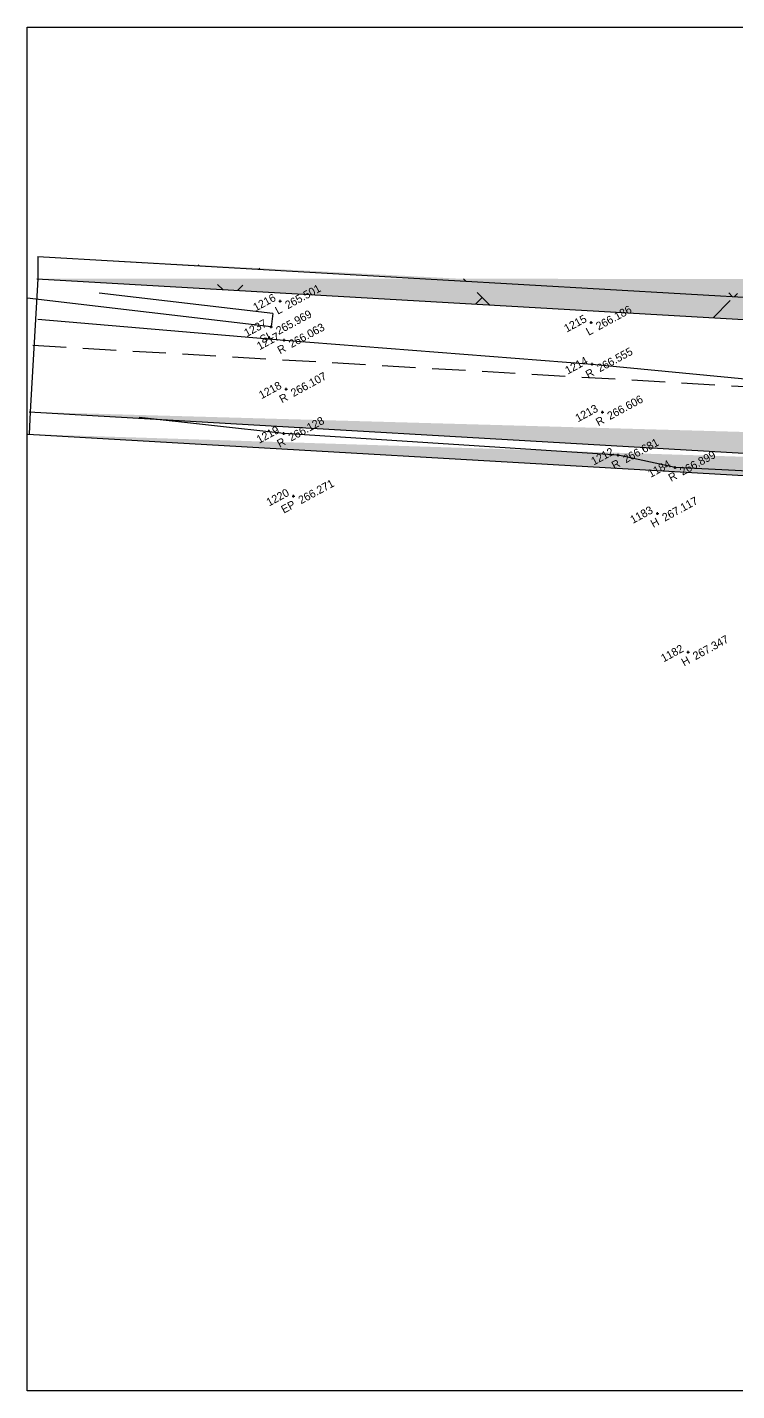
# Model space of a CAD drawing. Extents: x 152089 to 152185, y 180985 to 181226.
# Drawn here: x 152110.68 to 152126.65, y 181132.66 to 181163.32 of the extents above; entities that cross this region are included whole.
import ezdxf
from ezdxf.enums import TextEntityAlignment as Align

# ---------------------------------------------------------------- set-up
doc = ezdxf.new("R2010")
doc.units = 0
doc.header["$LTSCALE"] = 3
doc.header["$MEASUREMENT"] = 0
doc.header["$PDMODE"] = 2
doc.header["$PDSIZE"] = 0.03
doc.linetypes.add('0181 00 ST MF 0100$0$HIDDEN', pattern=[0.375, 0.25, -0.125])
doc.linetypes.add('SOLID_LINE', pattern=[0])
doc.layers.get('0').update_dxf_attribs({"linetype": 'CONTINUOUS'})
for name, color, linetype in [('Height', 7, 'CONTINUOUS'), ('Point Code', 7, 'CONTINUOUS'), ('Point ID', 7, 'CONTINUOUS'), ('TEXTS', 1, 'CONTINUOUS')]:
    doc.layers.add(name, color=color, linetype=linetype)
pattern_1 = [(45, (757.6344553995878, 21936.59329805564), (2.220446049250313e-17, 0.282842712474619), [0.6000000000000001, -0.2]), (135, (757.7758767558262, 21936.73471941188), (2.220446049250313e-17, 0.282842712474619), [0.6000000000000001, -0.2])]

msp = doc.modelspace()

# ---------------------------------------------------------------- hatches: boundary and pattern name
at = {"layer": 'TEXTS'}
h = msp.add_hatch(dxfattribs=at)
h.set_pattern_fill('AR-HBONE', color=2)
h.set_pattern_definition([(45, (757.6344553995878, 21936.59329805564), (4.440892098500626e-16, 5.65685424949238), [12, -4]), (135, (760.4628825245891, 21939.42172518064), (4.440892098500626e-16, 5.65685424949238), [12, -4])])
edge = h.paths.add_edge_path()
edge.add_line((152132.1004395318, 181156.5527225178), (152146.5438927003, 181157.1582141345))
edge.add_line((152132.0794971623, 181157.0522837424), (152146.5229503308, 181157.6577753591))
edge.add_arc((152131.158032903, 181179.0329776264), 22.5, 266.6929100257593, 272.4005210087337)
edge.add_arc((152131.158032903, 181179.0329776264), 22, 266.6929100257593, 272.4005210087337)
edge.add_line((152110.894180808, 181157.6663677871), (152129.8600626964, 181156.5704471958))
edge.add_line((152110.9230245904, 181158.16553513), (152129.8889064788, 181157.0696145387))
h = msp.add_hatch(dxfattribs=at)
h.set_pattern_fill('AR-HBONE', color=2, scale=0.05)
h.set_pattern_definition(pattern_1)
edge = h.paths.add_edge_path()
edge.add_arc((152131.158032903, 181179.0329776264), 22.5, 266.6929100257593, 272.4005210087337)
edge.add_arc((152131.158032903, 181179.0329776264), 22, 266.6929100257593, 272.4005210087337)
edge.add_line((152110.894180808, 181157.6663677871), (152129.8600626964, 181156.5704471958))
edge.add_line((152110.9230245904, 181158.16553513), (152129.8889064788, 181157.0696145387))
edge.add_line((152132.1004395318, 181156.5527225178), (152146.5438927003, 181157.1582141345))
edge.add_line((152132.0794971623, 181157.0522837424), (152146.5229503308, 181157.6577753591))
h = msp.add_hatch(dxfattribs=at)
h.set_pattern_fill('AR-HBONE', color=2, scale=0.05)
h.set_pattern_definition(pattern_1)
edge = h.paths.add_edge_path()
edge.add_line((152110.7211181138, 181154.6713637298), (152129.8860660705, 181153.5639403459))
edge.add_line((152110.6922743315, 181154.1721963868), (152129.8572222881, 181153.064773003))
edge.add_arc((152130.8763249899, 181188.2846720345), 34.4, 266.6929100240943, 272.4005210087337)
edge.add_arc((152130.8763249899, 181188.2846720345), 35.2, 266.6929100240943, 272.4005210087337)
edge.add_line((152132.0268706021, 181153.5470034314), (152146.6695469175, 181154.1608467867))
edge.add_line((152132.0478129716, 181153.0474422068), (152146.6904892871, 181153.661285562))

# ---------------------------------------------------------------- linework, layer by layer
at = {"color": 3}
msp.add_line((152116.2079533651, 181156.8808784865, -346.9899659764525), (152116.172885368, 181156.5829351436, -346.9899659764525), dxfattribs=at)
at = {"color": 3, "elevation": -346.9899659764525, "flags": 128}
for points in [[(152116.2079533651, 181156.8808784865), (152112.2987761844, 181157.3409895023)], [(152116.172885368, 181156.5829351436), (152110.6811612736, 181157.22931228)]]:
    msp.add_lwpolyline(points, dxfattribs=at)
at = {"color": 5, "flags": 128}
for points, elevation in [([(152110.9221858627, 181156.7579413377), (152116.4615560178, 181156.2868136258), (152123.3975480122, 181155.7409672298), (152131.2929232586, 181154.9849360499), (152139.4520090155, 181155.5631414118), (152143.8557589571, 181155.7442034182)], -348.7783343764524), ([(152144.1840106855, 181154.0604886222), (152139.5395333834, 181154.1359474336), (152131.099398628, 181153.1275296653), (152125.2628360205, 181153.4180170026), (152123.9832521353, 181153.6960635955), (152116.4538099406, 181154.1853689346), (152113.196852895, 181154.5438804432)], -344.9956631764525)]:
    msp.add_lwpolyline(points, dxfattribs=dict(at, elevation=elevation))
at = {"color": 0, "linetype": 'SOLID_LINE'}
for p in [(152116.3762731104, 181157.1590994736, -347.2703687764525), (152123.3731862889, 181156.6846920986, -346.8597809764525), (152116.172885368, 181156.5829351436, -346.9899659764525), (152116.4615560178, 181156.2868136258, -346.9336517764525), (152123.3975480122, 181155.7409672298, -346.6381163764524), (152116.5053143648, 181155.1854912621, -346.9068515764525), (152123.6278603309, 181154.6676667383, -346.6074797764525), (152116.4538099406, 181154.1853689346, -346.8945305764525), (152123.9832521353, 181153.6960635955, -346.5624875764525), (152125.2628360205, 181153.4180170026, -346.4320199764525), (152116.675951332, 181152.7735974052, -346.8085919764525), (152124.8622321891, 181152.3825328709, -346.3011557764525), (152125.5546597162, 181149.2669197063, -346.1631377764525)]:
    msp.add_point(p, dxfattribs=at)
at = {"layer": 'TEXTS', "color": 6, "lineweight": 30}
for p, q in [((152110.9230245904, 181158.16553513, -506.5711787764525), (152129.8889064788, 181157.0696145387, -506.5711787764525)), ((152110.6922743315, 181154.1721963868, -506.5711787764525), (152129.8572222881, 181153.064773003, -506.5711787764525))]:
    msp.add_line(p, q, dxfattribs=at)
at = {"layer": 'TEXTS', "color": 3, "lineweight": 30}
for p, q in [((152110.894180808, 181157.6663677871, -506.5711787764525), (152129.8600626964, 181156.5704471958, -506.5711787764525)), ((152110.7211181138, 181154.6713637298, -506.5711787764525), (152129.8860660705, 181153.5639403459, -506.5711787764525))]:
    msp.add_line(p, q, dxfattribs=at)
at = {"layer": 'TEXTS', "color": 0, "linetype": '0181 00 ST MF 0100$0$HIDDEN', "lineweight": 30}
msp.add_line((152110.8076494609, 181156.1688657584, -506.5711787764525), (152129.9725974175, 181155.0614423747, -506.5711787764525), dxfattribs=at)
at = {"layer": 'TEXTS', "elevation": -506.5711787764525}
msp.add_lwpolyline([(152110.6811627587, 181163.3214904464), (152151.1590192827, 181163.3214904464), (152151.1590192827, 181132.6557455306), (152110.6811627587, 181132.6557455306)], close=True, dxfattribs=at)
at = {"layer": 'TEXTS', "color": 2, "elevation": -506.5711787764525}
msp.add_lwpolyline([(152110.9230245904, 181158.16553513), (152110.9230245904, 181157.664701084), (152110.7499618962, 181154.6696970266), (152110.7211181139, 181154.1705296837)], dxfattribs=at)

# ---------------------------------------------------------------- texts
at = {"layer": 'Height', "color": 4, "linetype": 'SOLID_LINE'}
for s, p in [('265.501', (152116.4576450035, 181157.1350450556, -347.2703687764525)), ('266.186', (152123.4545581819, 181156.6606376806, -346.8597809764525)), ('265.969', (152116.2542572611, 181156.5588807256, -346.9899659764525)), ('266.063', (152116.5429279108, 181156.2627592078, -346.9336517764525)), ('266.555', (152123.4789199052, 181155.7169128118, -346.6381163764524)), ('266.107', (152116.5866862579, 181155.1614368442, -346.9068515764525)), ('266.606', (152123.7092322239, 181154.6436123204, -346.6074797764525)), ('266.128', (152116.5351818336, 181154.1613145167, -346.8945305764525)), ('266.681', (152124.0646240283, 181153.6720091775, -346.5624875764525)), ('266.899', (152125.3442079135, 181153.3939625846, -346.4320199764525)), ('266.271', (152116.757323225, 181152.7495429872, -346.8085919764525)), ('267.117', (152124.9436040822, 181152.358478453, -346.3011557764525)), ('267.347', (152125.6360316093, 181149.2428652883, -346.1631377764525))]:
    msp.add_text(s, height=0.18, rotation=28.53174667033165, dxfattribs=at).set_placement(p, align=Align.TOP_LEFT)
at = {"layer": 'Point Code', "color": 5, "linetype": 'SOLID_LINE'}
for s, p in [('L', (152116.3522186924, 181157.0777275806, -347.2703687764525)), ('SL', (152116.14883095, 181156.5015632505, -346.9899659764525)), ('L', (152123.3491318709, 181156.6033202056, -346.8597809764525)), ('R', (152116.4375015998, 181156.2054417327, -346.9336517764525)), ('R', (152123.3734935942, 181155.6595953367, -346.6381163764524)), ('R', (152116.4812599468, 181155.1041193691, -346.9068515764525)), ('R', (152123.6038059129, 181154.5862948453, -346.6074797764525)), ('R', (152116.4297555226, 181154.1039970416, -346.8945305764525)), ('R', (152123.9591977173, 181153.6146917024, -346.5624875764525)), ('R', (152125.2387816025, 181153.3366451095, -346.4320199764525)), ('EP', (152116.651896914, 181152.6922255122, -346.8085919764525)), ('H', (152124.8381777711, 181152.3011609779, -346.3011557764525)), ('H', (152125.5306052982, 181149.1855478133, -346.1631377764525))]:
    msp.add_text(s, height=0.18, rotation=28.53174667033165, dxfattribs=at).set_placement(p, align=Align.TOP_RIGHT)
at = {"layer": 'Point ID', "color": 1, "linetype": 'SOLID_LINE'}
for s, p in [('1216', (152116.2949012173, 181157.1831538916, -347.2703687764525)), ('1237', (152116.0915134749, 181156.6069895616, -346.9899659764525)), ('1215', (152123.2918143958, 181156.7087465165, -346.8597809764525)), ('1217', (152116.3801841248, 181156.3108680438, -346.9336517764525)), ('1214', (152123.3161761191, 181155.7650216477, -346.6381163764524)), ('1218', (152116.4239424718, 181155.2095456801, -346.9068515764525)), ('1213', (152123.5464884379, 181154.6917211563, -346.6074797764525)), ('1219', (152116.3724380476, 181154.2094233526, -346.8945305764525)), ('1212', (152123.9018802422, 181153.7201180134, -346.5624875764525)), ('1184', (152125.1814641275, 181153.4420714205, -346.4320199764525)), ('1220', (152116.5945794389, 181152.7976518232, -346.8085919764525)), ('1183', (152124.7808602961, 181152.4065872889, -346.3011557764525)), ('1182', (152125.4732878232, 181149.2909741243, -346.1631377764525))]:
    msp.add_text(s, height=0.18, rotation=28.53174667033165, dxfattribs=at).set_placement(p, align=Align.RIGHT)

doc.saveas('drawing.dxf')
